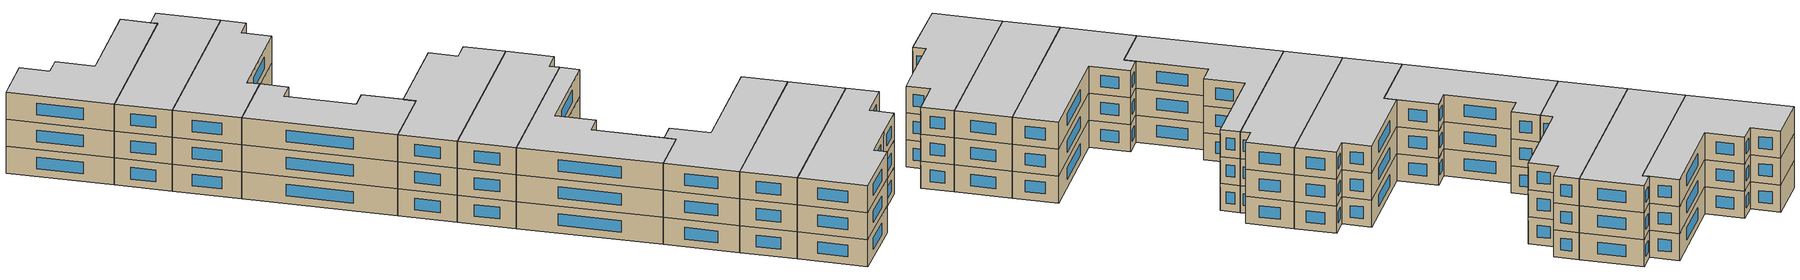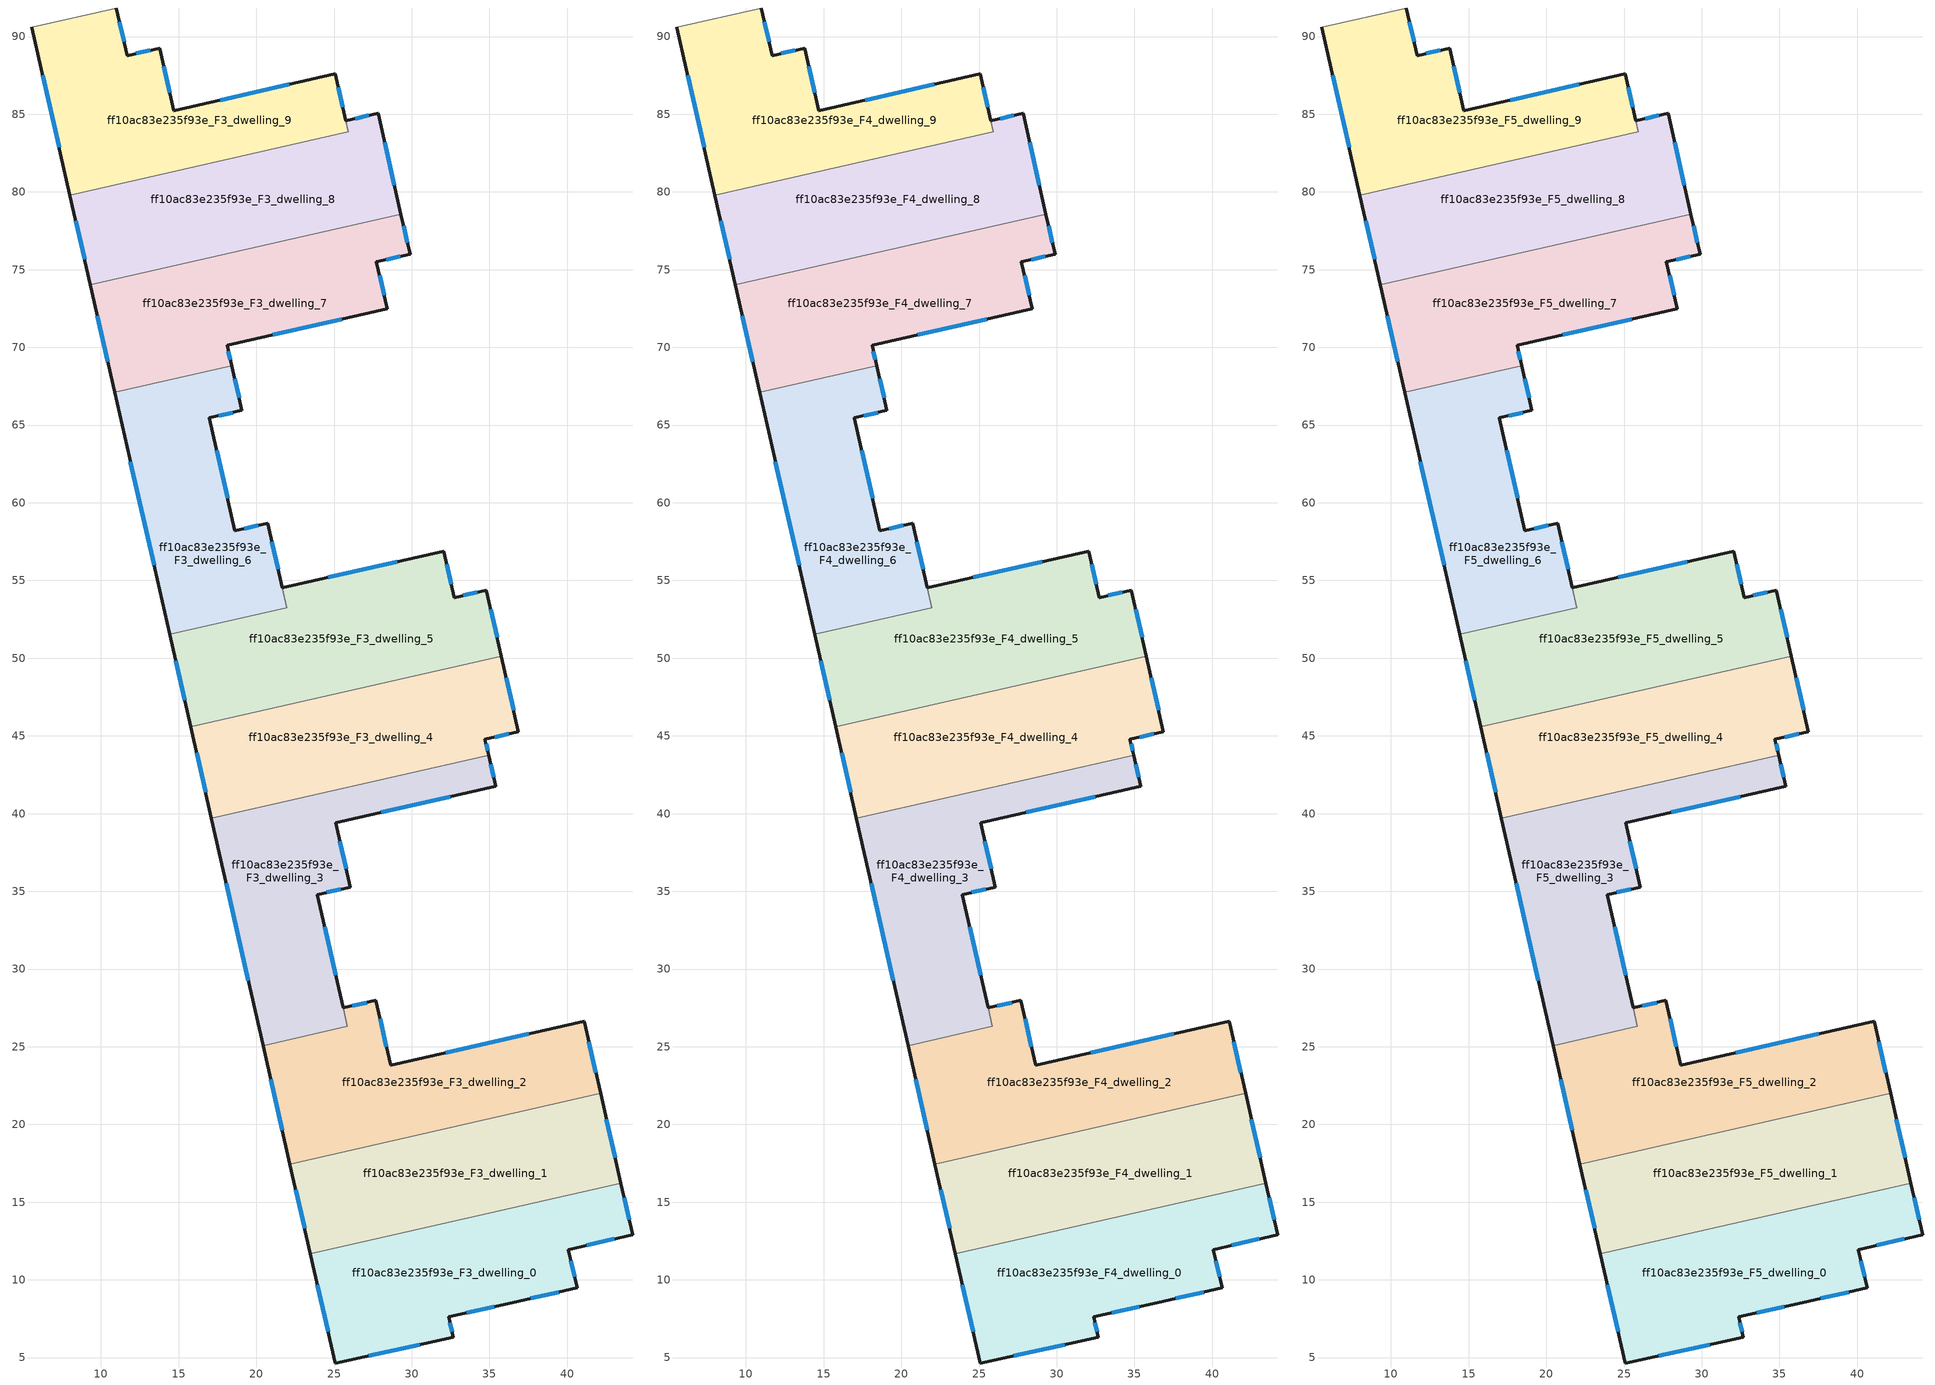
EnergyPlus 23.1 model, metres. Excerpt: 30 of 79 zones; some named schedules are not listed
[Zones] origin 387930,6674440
ff10ac83e235f93e_F3_dwelling_0
 floor to ff10ac83e235f93e_F2_dwelling_0 (EU_floor_Construction): 43.46,16.22 44.22,12.91 40.09,11.95 40.65,9.48 36.48,8.54 32.37,7.62 32.68,6.3 25.07,4.65 23.48,11.68 z9
 wall outside (EU_wall_Construction): 23.48,11.68 25.07,4.65 32.68,6.3 32.37,7.62 36.48,8.54 40.65,9.48 40.09,11.95 44.22,12.91 43.46,16.22 z9:12
 wall to ff10ac83e235f93e_F3_dwelling_1 (EU_wall_Construction): 43.46,16.22 23.48,11.68 z9:12
 window (EU_Window_Construction): 37.67,8.81 39.46,9.21 / 33.54,7.88 35.3,8.28 / 32.59,6.68 32.46,7.25 / 27.25,5.12 30.51,5.83 / 23.93,9.68 24.62,6.66 / 44,13.86 43.68,15.28 / 41.27,12.22 43.04,12.63 / 40.49,10.19 40.25,11.24 z9.86:11.14
ff10ac83e235f93e_F3_dwelling_1
 floor to ff10ac83e235f93e_F2_dwelling_1 (EU_floor_Construction): 42.15,21.99 43.46,16.22 23.48,11.68 22.17,17.46 z9
 wall outside (EU_wall_Construction): 43.46,16.22 42.15,21.99 / 22.17,17.46 23.48,11.68 z9:12
 wall to ff10ac83e235f93e_F3_dwelling_2 (EU_wall_Construction): 42.15,21.99 22.17,17.46 z9:12
 window (EU_Window_Construction): 43.09,17.87 42.53,20.35 / 22.54,15.81 23.1,13.33 z9.86:11.14
ff10ac83e235f93e_F3_dwelling_2
 floor to ff10ac83e235f93e_F2_dwelling_2 (EU_floor_Construction): 41.1,26.64 42.15,21.99 22.17,17.46 20.43,25.08 25.85,26.31 25.58,27.5 27.7,27.98 28.64,23.82 z9
 wall outside (EU_wall_Construction): 20.43,25.08 22.17,17.46 / 42.15,21.99 41.1,26.64 28.64,23.82 27.7,27.98 25.58,27.5 z9:12
 wall to ff10ac83e235f93e_F3_dwelling_3 (EU_wall_Construction): 25.58,27.5 25.85,26.31 20.43,25.08 z9:12
 window (EU_Window_Construction): 20.93,22.9 21.67,19.63 / 27.09,27.85 26.18,27.64 / 28.37,25.01 27.97,26.79 / 37.54,25.84 32.2,24.62 / 41.85,23.32 41.4,25.32 z9.86:11.14
ff10ac83e235f93e_F3_dwelling_3
 floor to ff10ac83e235f93e_F2_dwelling_3 (EU_floor_Construction): 34.95,43.76 35.41,41.77 25.1,39.42 26.04,35.26 23.93,34.79 25.85,26.31 20.43,25.08 17.11,39.71 z9
 wall outside (EU_wall_Construction): 17.11,39.71 20.43,25.08 / 25.58,27.51 23.93,34.79 26.04,35.26 25.1,39.42 35.41,41.77 34.95,43.76 z9:12
 wall to ff10ac83e235f93e_F3_dwelling_4 (EU_wall_Construction): 34.95,43.76 17.11,39.71 z9:12
 window (EU_Window_Construction): 18.06,35.53 19.49,29.26 / 35.28,42.33 35.08,43.19 / 28.04,40.09 32.46,41.1 / 25.77,36.45 25.37,38.24 / 24.53,34.92 25.44,35.13 / 25.11,29.59 24.4,32.71 z9.86:11.14
ff10ac83e235f93e_F3_dwelling_4
 floor to ff10ac83e235f93e_F2_dwelling_4 (EU_floor_Construction): 35.76,50.13 36.86,45.28 34.71,44.79 34.95,43.76 17.11,39.71 15.78,45.59 z9
 wall outside (EU_wall_Construction): 15.78,45.59 17.11,39.71 / 34.95,43.76 34.71,44.79 36.86,45.28 35.76,50.13 z9:12
 wall to ff10ac83e235f93e_F3_dwelling_5 (EU_wall_Construction): 35.76,50.13 15.78,45.59 z9:12
 window (EU_Window_Construction): 16.16,43.91 16.73,41.39 / 36.55,46.66 36.08,48.74 / 35.33,44.93 36.25,45.14 / 34.88,44.05 34.78,44.49 z9.86:11.14
ff10ac83e235f93e_F3_dwelling_5
 floor to ff10ac83e235f93e_F2_dwelling_5 (EU_floor_Construction): 34.8,54.37 35.76,50.13 15.78,45.59 14.43,51.53 21.96,53.25 21.67,54.53 32.04,56.88 32.72,53.9 z9
 wall outside (EU_wall_Construction): 14.43,51.53 15.78,45.59 / 35.76,50.13 34.8,54.37 32.72,53.9 32.04,56.88 21.67,54.53 z9:12
 wall to ff10ac83e235f93e_F3_dwelling_6 (EU_wall_Construction): 21.67,54.53 21.96,53.25 / 21.95,53.24 14.43,51.53 z9:12
 window (EU_Window_Construction): 14.81,49.83 15.39,47.29 / 29.08,56.21 24.63,55.2 / 32.53,54.75 32.24,56.03 / 34.21,54.23 33.31,54.04 / 35.49,51.34 35.08,53.16 z9.86:11.14
ff10ac83e235f93e_F3_dwelling_6
 floor to ff10ac83e235f93e_F2_dwelling_6 (EU_floor_Construction): 18.42,68.81 19.07,65.94 16.98,65.47 18.62,58.21 20.72,58.68 21.95,53.24 14.43,51.53 10.89,67.1 z9
 wall outside (EU_wall_Construction): 10.89,67.1 14.43,51.53 / 21.67,54.53 20.72,58.68 18.62,58.21 16.98,65.47 19.07,65.94 18.42,68.81 z9:12
 wall to ff10ac83e235f93e_F3_dwelling_7 (EU_wall_Construction): 18.42,68.81 10.89,67.1 z9:12
 window (EU_Window_Construction): 11.9,62.65 13.42,55.98 / 18.89,66.76 18.61,67.99 / 17.58,65.6 18.48,65.8 / 18.16,60.28 17.45,63.39 / 20.12,58.55 19.22,58.34 / 21.4,55.72 20.99,57.5 z9.86:11.14
ff10ac83e235f93e_F3_dwelling_7
 floor to ff10ac83e235f93e_F2_dwelling_7 (EU_floor_Construction): 29.31,78.56 29.89,75.99 27.73,75.5 28.42,72.47 18.12,70.13 18.42,68.81 10.89,67.1 9.32,74.02 z9
 wall outside (EU_wall_Construction): 18.42,68.81 18.12,70.13 28.42,72.47 27.73,75.5 29.89,75.99 29.31,78.56 / 9.32,74.02 10.89,67.1 z9:12
 wall to ff10ac83e235f93e_F3_dwelling_8 (EU_wall_Construction): 29.31,78.56 9.32,74.02 z9:12
 window (EU_Window_Construction): 21.07,70.8 25.48,71.81 / 18.34,69.19 18.21,69.76 / 9.77,72.04 10.44,69.08 / 29.72,76.72 29.47,77.82 / 28.35,75.64 29.27,75.85 / 28.23,73.34 27.93,74.64 z9.86:11.14
ff10ac83e235f93e_F3_dwelling_8
 floor to ff10ac83e235f93e_F2_dwelling_8 (EU_floor_Construction): 27.83,85.05 29.31,78.56 9.32,74.02 8.01,79.79 25.93,83.86 25.77,84.59 z9
 wall outside (EU_wall_Construction): 29.31,78.56 27.83,85.05 25.77,84.59 / 8.01,79.79 9.32,74.02 z9:12
 wall to ff10ac83e235f93e_F3_dwelling_9 (EU_wall_Construction): 25.77,84.59 25.93,83.86 8.01,79.79 z9:12
 window (EU_Window_Construction): 27.24,84.92 26.36,84.72 / 28.88,80.42 28.25,83.2 / 8.38,78.14 8.94,75.67 z9.86:11.14
ff10ac83e235f93e_F3_dwelling_9
 floor to ff10ac83e235f93e_F2_dwelling_9 (EU_floor_Construction): 25.09,87.6 25.92,83.86 8.01,79.79 5.55,90.6 10.99,91.84 11.69,88.78 13.78,89.24 14.69,85.24 z9
 wall outside (EU_wall_Construction): 5.55,90.6 8.01,79.79 / 25.76,84.6 25.09,87.6 14.69,85.24 13.78,89.24 11.69,88.78 10.99,91.84 z9:12
 wall adiabatic (EU_wall_Construction): 10.99,91.84 5.55,90.6 z9:12
 window (EU_Window_Construction): 6.26,87.51 7.31,82.88 / 11.49,89.65 11.19,90.96 / 13.18,89.11 12.29,88.91 / 14.43,86.38 14.04,88.1 / 22.12,86.92 17.66,85.91 / 25.57,85.45 25.28,86.74 z9.86:11.14
ff10ac83e235f93e_F4_dwelling_0
 floor to ff10ac83e235f93e_F3_dwelling_0 (EU_floor_Construction): 43.46,16.22 44.22,12.91 40.09,11.95 40.65,9.48 36.48,8.54 32.37,7.62 32.68,6.3 25.07,4.65 23.48,11.68 z12
 wall outside (EU_wall_Construction): 23.48,11.68 25.07,4.65 32.68,6.3 32.37,7.62 36.48,8.54 40.65,9.48 40.09,11.95 44.22,12.91 43.46,16.22 z12:15
 wall to ff10ac83e235f93e_F4_dwelling_1 (EU_wall_Construction): 43.46,16.22 23.48,11.68 z12:15
 window (EU_Window_Construction): 37.67,8.81 39.46,9.21 / 33.54,7.88 35.3,8.28 / 32.59,6.68 32.46,7.25 / 27.25,5.12 30.51,5.83 / 23.93,9.68 24.62,6.66 / 44,13.86 43.68,15.28 / 41.27,12.22 43.04,12.63 / 40.49,10.19 40.25,11.24 z12.86:14.14
ff10ac83e235f93e_F4_dwelling_1
 floor to ff10ac83e235f93e_F3_dwelling_1 (EU_floor_Construction): 42.15,21.99 43.46,16.22 23.48,11.68 22.17,17.46 z12
 wall outside (EU_wall_Construction): 43.46,16.22 42.15,21.99 / 22.17,17.46 23.48,11.68 z12:15
 wall to ff10ac83e235f93e_F4_dwelling_2 (EU_wall_Construction): 42.15,21.99 22.17,17.46 z12:15
 window (EU_Window_Construction): 43.09,17.87 42.53,20.35 / 22.54,15.81 23.1,13.33 z12.86:14.14
ff10ac83e235f93e_F4_dwelling_2
 floor to ff10ac83e235f93e_F3_dwelling_2 (EU_floor_Construction): 41.1,26.64 42.15,21.99 22.17,17.46 20.43,25.08 25.85,26.31 25.58,27.5 27.7,27.98 28.64,23.82 z12
 wall outside (EU_wall_Construction): 20.43,25.08 22.17,17.46 / 42.15,21.99 41.1,26.64 28.64,23.82 27.7,27.98 25.58,27.5 z12:15
 wall to ff10ac83e235f93e_F4_dwelling_3 (EU_wall_Construction): 25.58,27.5 25.85,26.31 20.43,25.08 z12:15
 window (EU_Window_Construction): 20.93,22.9 21.67,19.63 / 27.09,27.85 26.18,27.64 / 28.37,25.01 27.97,26.79 / 37.54,25.84 32.2,24.62 / 41.85,23.32 41.4,25.32 z12.86:14.14
ff10ac83e235f93e_F4_dwelling_3
 floor to ff10ac83e235f93e_F3_dwelling_3 (EU_floor_Construction): 34.95,43.76 35.41,41.77 25.1,39.42 26.04,35.26 23.93,34.79 25.85,26.31 20.43,25.08 17.11,39.71 z12
 wall outside (EU_wall_Construction): 17.11,39.71 20.43,25.08 / 25.58,27.51 23.93,34.79 26.04,35.26 25.1,39.42 35.41,41.77 34.95,43.76 z12:15
 wall to ff10ac83e235f93e_F4_dwelling_4 (EU_wall_Construction): 34.95,43.76 17.11,39.71 z12:15
 window (EU_Window_Construction): 18.06,35.53 19.49,29.26 / 35.28,42.33 35.08,43.19 / 28.04,40.09 32.46,41.1 / 25.77,36.45 25.37,38.24 / 24.53,34.92 25.44,35.13 / 25.11,29.59 24.4,32.71 z12.86:14.14
ff10ac83e235f93e_F4_dwelling_4
 floor to ff10ac83e235f93e_F3_dwelling_4 (EU_floor_Construction): 35.76,50.13 36.86,45.28 34.71,44.79 34.95,43.76 17.11,39.71 15.78,45.59 z12
 wall outside (EU_wall_Construction): 15.78,45.59 17.11,39.71 / 34.95,43.76 34.71,44.79 36.86,45.28 35.76,50.13 z12:15
 wall to ff10ac83e235f93e_F4_dwelling_5 (EU_wall_Construction): 35.76,50.13 15.78,45.59 z12:15
 window (EU_Window_Construction): 16.16,43.91 16.73,41.39 / 36.55,46.66 36.08,48.74 / 35.33,44.93 36.25,45.14 / 34.88,44.05 34.78,44.49 z12.86:14.14
ff10ac83e235f93e_F4_dwelling_5
 floor to ff10ac83e235f93e_F3_dwelling_5 (EU_floor_Construction): 34.8,54.37 35.76,50.13 15.78,45.59 14.43,51.53 21.96,53.25 21.67,54.53 32.04,56.88 32.72,53.9 z12
 wall outside (EU_wall_Construction): 14.43,51.53 15.78,45.59 / 35.76,50.13 34.8,54.37 32.72,53.9 32.04,56.88 21.67,54.53 z12:15
 wall to ff10ac83e235f93e_F4_dwelling_6 (EU_wall_Construction): 21.67,54.53 21.96,53.25 / 21.95,53.24 14.43,51.53 z12:15
 window (EU_Window_Construction): 14.81,49.83 15.39,47.29 / 29.08,56.21 24.63,55.2 / 32.53,54.75 32.24,56.03 / 34.21,54.23 33.31,54.04 / 35.49,51.34 35.08,53.16 z12.86:14.14
ff10ac83e235f93e_F4_dwelling_6
 floor to ff10ac83e235f93e_F3_dwelling_6 (EU_floor_Construction): 18.42,68.81 19.07,65.94 16.98,65.47 18.62,58.21 20.72,58.68 21.95,53.24 14.43,51.53 10.89,67.1 z12
 wall outside (EU_wall_Construction): 10.89,67.1 14.43,51.53 / 21.67,54.53 20.72,58.68 18.62,58.21 16.98,65.47 19.07,65.94 18.42,68.81 z12:15
 wall to ff10ac83e235f93e_F4_dwelling_7 (EU_wall_Construction): 18.42,68.81 10.89,67.1 z12:15
 window (EU_Window_Construction): 11.9,62.65 13.42,55.98 / 18.89,66.76 18.61,67.99 / 17.58,65.6 18.48,65.8 / 18.16,60.28 17.45,63.39 / 20.12,58.55 19.22,58.34 / 21.4,55.72 20.99,57.5 z12.86:14.14
ff10ac83e235f93e_F4_dwelling_7
 floor to ff10ac83e235f93e_F3_dwelling_7 (EU_floor_Construction): 29.31,78.56 29.89,75.99 27.73,75.5 28.42,72.47 18.12,70.13 18.42,68.81 10.89,67.1 9.32,74.02 z12
 wall outside (EU_wall_Construction): 18.42,68.81 18.12,70.13 28.42,72.47 27.73,75.5 29.89,75.99 29.31,78.56 / 9.32,74.02 10.89,67.1 z12:15
 wall to ff10ac83e235f93e_F4_dwelling_8 (EU_wall_Construction): 29.31,78.56 9.32,74.02 z12:15
 window (EU_Window_Construction): 21.07,70.8 25.48,71.81 / 18.34,69.19 18.21,69.76 / 9.77,72.04 10.44,69.08 / 29.72,76.72 29.47,77.82 / 28.35,75.64 29.27,75.85 / 28.23,73.34 27.93,74.64 z12.86:14.14
ff10ac83e235f93e_F4_dwelling_8
 floor to ff10ac83e235f93e_F3_dwelling_8 (EU_floor_Construction): 27.83,85.05 29.31,78.56 9.32,74.02 8.01,79.79 25.93,83.86 25.77,84.59 z12
 wall outside (EU_wall_Construction): 29.31,78.56 27.83,85.05 25.77,84.59 / 8.01,79.79 9.32,74.02 z12:15
 wall to ff10ac83e235f93e_F4_dwelling_9 (EU_wall_Construction): 25.77,84.59 25.93,83.86 8.01,79.79 z12:15
 window (EU_Window_Construction): 27.24,84.92 26.36,84.72 / 28.88,80.42 28.25,83.2 / 8.38,78.14 8.94,75.67 z12.86:14.14
ff10ac83e235f93e_F4_dwelling_9
 floor to ff10ac83e235f93e_F3_dwelling_9 (EU_floor_Construction): 25.09,87.6 25.92,83.86 8.01,79.79 5.55,90.6 10.99,91.84 11.69,88.78 13.78,89.24 14.69,85.24 z12
 wall outside (EU_wall_Construction): 5.55,90.6 8.01,79.79 / 25.76,84.6 25.09,87.6 14.69,85.24 13.78,89.24 11.69,88.78 10.99,91.84 z12:15
 wall adiabatic (EU_wall_Construction): 10.99,91.84 5.55,90.6 z12:15
 window (EU_Window_Construction): 6.26,87.51 7.31,82.88 / 11.49,89.65 11.19,90.96 / 13.18,89.11 12.29,88.91 / 14.43,86.38 14.04,88.1 / 22.12,86.92 17.66,85.91 / 25.57,85.45 25.28,86.74 z12.86:14.14
ff10ac83e235f93e_F5_dwelling_0
 floor to ff10ac83e235f93e_F4_dwelling_0 (EU_floor_Construction): 43.46,16.22 44.22,12.91 40.09,11.95 40.65,9.48 36.48,8.54 32.37,7.62 32.68,6.3 25.07,4.65 23.48,11.68 z15
 wall outside (EU_wall_Construction): 23.48,11.68 25.07,4.65 32.68,6.3 32.37,7.62 36.48,8.54 40.65,9.48 40.09,11.95 44.22,12.91 43.46,16.22 z15:18
 wall to ff10ac83e235f93e_F5_dwelling_1 (EU_wall_Construction): 43.46,16.22 23.48,11.68 z15:18
 window (EU_Window_Construction): 37.67,8.81 39.46,9.21 / 33.54,7.88 35.3,8.28 / 32.59,6.68 32.46,7.25 / 27.25,5.12 30.51,5.83 / 23.93,9.68 24.62,6.66 / 44,13.86 43.68,15.28 / 41.27,12.22 43.04,12.63 / 40.49,10.19 40.25,11.24 z15.86:17.14
 ceiling to ff10ac83e235f93e_F6_dwelling_0 (EU_floor_Construction): 40.65,9.48 40.09,11.95 44.22,12.91 43.46,16.22 23.48,11.68 25.07,4.65 32.68,6.3 32.37,7.62 36.48,8.54 z18
ff10ac83e235f93e_F5_dwelling_1
 floor to ff10ac83e235f93e_F4_dwelling_1 (EU_floor_Construction): 42.15,21.99 43.46,16.22 23.48,11.68 22.17,17.46 z15
 wall outside (EU_wall_Construction): 43.46,16.22 42.15,21.99 / 22.17,17.46 23.48,11.68 z15:18
 wall to ff10ac83e235f93e_F5_dwelling_2 (EU_wall_Construction): 42.15,21.99 22.17,17.46 z15:18
 window (EU_Window_Construction): 43.09,17.87 42.53,20.35 / 22.54,15.81 23.1,13.33 z15.86:17.14
 ceiling to ff10ac83e235f93e_F6_dwelling_1 (EU_floor_Construction): 43.46,16.22 42.15,21.99 22.17,17.46 23.48,11.68 z18
ff10ac83e235f93e_F5_dwelling_2
 floor to ff10ac83e235f93e_F4_dwelling_2 (EU_floor_Construction): 41.1,26.64 42.15,21.99 22.17,17.46 20.43,25.08 25.85,26.31 25.58,27.5 27.7,27.98 28.64,23.82 z15
 wall outside (EU_wall_Construction): 20.43,25.08 22.17,17.46 / 42.15,21.99 41.1,26.64 28.64,23.82 27.7,27.98 25.58,27.5 z15:18
 wall to ff10ac83e235f93e_F5_dwelling_3 (EU_wall_Construction): 25.58,27.5 25.85,26.31 20.43,25.08 z15:18
 window (EU_Window_Construction): 20.93,22.9 21.67,19.63 / 27.09,27.85 26.18,27.64 / 28.37,25.01 27.97,26.79 / 37.54,25.84 32.2,24.62 / 41.85,23.32 41.4,25.32 z15.86:17.14
 ceiling to ff10ac83e235f93e_F6_dwelling_2 (EU_floor_Construction): 42.15,21.99 41.1,26.64 28.64,23.82 27.7,27.98 25.58,27.5 25.85,26.31 20.43,25.08 22.17,17.46 z18
ff10ac83e235f93e_F5_dwelling_3
 floor to ff10ac83e235f93e_F4_dwelling_3 (EU_floor_Construction): 34.95,43.76 35.41,41.77 25.1,39.42 26.04,35.26 23.93,34.79 25.85,26.31 20.43,25.08 17.11,39.71 z15
 wall outside (EU_wall_Construction): 17.11,39.71 20.43,25.08 / 25.58,27.51 23.93,34.79 26.04,35.26 25.1,39.42 35.41,41.77 34.95,43.76 z15:18
 wall to ff10ac83e235f93e_F5_dwelling_4 (EU_wall_Construction): 34.95,43.76 17.11,39.71 z15:18
 window (EU_Window_Construction): 18.06,35.53 19.49,29.26 / 35.28,42.33 35.08,43.19 / 28.04,40.09 32.46,41.1 / 25.77,36.45 25.37,38.24 / 24.53,34.92 25.44,35.13 / 25.11,29.59 24.4,32.71 z15.86:17.14
 ceiling to ff10ac83e235f93e_F6_dwelling_3 (EU_floor_Construction): 25.85,26.31 23.93,34.79 26.04,35.26 25.1,39.42 35.41,41.77 34.95,43.76 17.11,39.71 20.43,25.08 z18
ff10ac83e235f93e_F5_dwelling_4
 floor to ff10ac83e235f93e_F4_dwelling_4 (EU_floor_Construction): 35.76,50.13 36.86,45.28 34.71,44.79 34.95,43.76 17.11,39.71 15.78,45.59 z15
 wall outside (EU_wall_Construction): 15.78,45.59 17.11,39.71 / 34.95,43.76 34.71,44.79 36.86,45.28 35.76,50.13 z15:18
 wall to ff10ac83e235f93e_F5_dwelling_5 (EU_wall_Construction): 35.76,50.13 15.78,45.59 z15:18
 window (EU_Window_Construction): 16.16,43.91 16.73,41.39 / 36.55,46.66 36.08,48.74 / 35.33,44.93 36.25,45.14 / 34.88,44.05 34.78,44.49 z15.86:17.14
 ceiling to ff10ac83e235f93e_F6_dwelling_4 (EU_floor_Construction): 34.95,43.76 34.71,44.79 36.86,45.28 35.76,50.13 15.78,45.59 17.11,39.71 z18
ff10ac83e235f93e_F5_dwelling_5
 floor to ff10ac83e235f93e_F4_dwelling_5 (EU_floor_Construction): 34.8,54.37 35.76,50.13 15.78,45.59 14.43,51.53 21.96,53.25 21.67,54.53 32.04,56.88 32.72,53.9 z15
 wall outside (EU_wall_Construction): 14.43,51.53 15.78,45.59 / 35.76,50.13 34.8,54.37 32.72,53.9 32.04,56.88 21.67,54.53 z15:18
 wall to ff10ac83e235f93e_F5_dwelling_6 (EU_wall_Construction): 21.67,54.53 21.96,53.25 / 21.95,53.24 14.43,51.53 z15:18
 window (EU_Window_Construction): 14.81,49.83 15.39,47.29 / 29.08,56.21 24.63,55.2 / 32.53,54.75 32.24,56.03 / 34.21,54.23 33.31,54.04 / 35.49,51.34 35.08,53.16 z15.86:17.14
 ceiling to ff10ac83e235f93e_F6_dwelling_5 (EU_floor_Construction): 35.76,50.13 34.8,54.37 32.72,53.9 32.04,56.88 21.67,54.53 21.96,53.25 14.43,51.53 15.78,45.59 z18
ff10ac83e235f93e_F5_dwelling_6
 floor to ff10ac83e235f93e_F4_dwelling_6 (EU_floor_Construction): 18.42,68.81 19.07,65.94 16.98,65.47 18.62,58.21 20.72,58.68 21.95,53.24 14.43,51.53 10.89,67.1 z15
 wall outside (EU_wall_Construction): 10.89,67.1 14.43,51.53 / 21.67,54.53 20.72,58.68 18.62,58.21 16.98,65.47 19.07,65.94 18.42,68.81 z15:18
 wall to ff10ac83e235f93e_F5_dwelling_7 (EU_wall_Construction): 18.42,68.81 10.89,67.1 z15:18
 window (EU_Window_Construction): 11.9,62.65 13.42,55.98 / 18.89,66.76 18.61,67.99 / 17.58,65.6 18.48,65.8 / 18.16,60.28 17.45,63.39 / 20.12,58.55 19.22,58.34 / 21.4,55.72 20.99,57.5 z15.86:17.14
 ceiling to ff10ac83e235f93e_F6_dwelling_6 (EU_floor_Construction): 21.95,53.24 20.72,58.68 18.62,58.21 16.98,65.47 19.07,65.94 18.42,68.81 10.89,67.1 14.43,51.53 z18
ff10ac83e235f93e_F5_dwelling_7
 floor to ff10ac83e235f93e_F4_dwelling_7 (EU_floor_Construction): 29.31,78.56 29.89,75.99 27.73,75.5 28.42,72.47 18.12,70.13 18.42,68.81 10.89,67.1 9.32,74.02 z15
 wall outside (EU_wall_Construction): 18.42,68.81 18.12,70.13 28.42,72.47 27.73,75.5 29.89,75.99 29.31,78.56 / 9.32,74.02 10.89,67.1 z15:18
 wall to ff10ac83e235f93e_F5_dwelling_8 (EU_wall_Construction): 29.31,78.56 9.32,74.02 z15:18
 window (EU_Window_Construction): 21.07,70.8 25.48,71.81 / 18.34,69.19 18.21,69.76 / 9.77,72.04 10.44,69.08 / 29.72,76.72 29.47,77.82 / 28.35,75.64 29.27,75.85 / 28.23,73.34 27.93,74.64 z15.86:17.14
 ceiling to ff10ac83e235f93e_F6_dwelling_7 (EU_floor_Construction): 28.42,72.47 27.73,75.5 29.89,75.99 29.31,78.56 9.32,74.02 10.89,67.1 18.42,68.81 18.12,70.13 z18
ff10ac83e235f93e_F5_dwelling_8
 floor to ff10ac83e235f93e_F4_dwelling_8 (EU_floor_Construction): 27.83,85.05 29.31,78.56 9.32,74.02 8.01,79.79 25.93,83.86 25.77,84.59 z15
 wall outside (EU_wall_Construction): 29.31,78.56 27.83,85.05 25.77,84.59 / 8.01,79.79 9.32,74.02 z15:18
 wall to ff10ac83e235f93e_F5_dwelling_9 (EU_wall_Construction): 25.77,84.59 25.93,83.86 8.01,79.79 z15:18
 window (EU_Window_Construction): 27.24,84.92 26.36,84.72 / 28.88,80.42 28.25,83.2 / 8.38,78.14 8.94,75.67 z15.86:17.14
 ceiling to ff10ac83e235f93e_F6_dwelling_8 (EU_floor_Construction): 29.31,78.56 27.83,85.05 25.77,84.59 25.93,83.86 8.01,79.79 9.32,74.02 z18
ff10ac83e235f93e_F5_dwelling_9
 floor to ff10ac83e235f93e_F4_dwelling_9 (EU_floor_Construction): 25.09,87.6 25.92,83.86 8.01,79.79 5.55,90.6 10.99,91.84 11.69,88.78 13.78,89.24 14.69,85.24 z15
 wall outside (EU_wall_Construction): 5.55,90.6 8.01,79.79 / 25.76,84.6 25.09,87.6 14.69,85.24 13.78,89.24 11.69,88.78 10.99,91.84 z15:18
 wall adiabatic (EU_wall_Construction): 10.99,91.84 5.55,90.6 z15:18
 window (EU_Window_Construction): 6.26,87.51 7.31,82.88 / 11.49,89.65 11.19,90.96 / 13.18,89.11 12.29,88.91 / 14.43,86.38 14.04,88.1 / 22.12,86.92 17.66,85.91 / 25.57,85.45 25.28,86.74 z15.86:17.14
 ceiling to ff10ac83e235f93e_F6_dwelling_9 (EU_floor_Construction): 25.92,83.86 25.09,87.6 14.69,85.24 13.78,89.24 11.69,88.78 10.99,91.84 5.55,90.6 8.01,79.79 z18
[Building]
EU S2 Campaign: North Axis=0; Terrain=City; Solar Distribution=FullExterior
[Site:Location]
Helsinki-Vantaa.AP: Latitude=60.317; Longitude=24.963; Time Zone=2; Elevation=54.6
[SizingPeriod:WeatherFileDays]
AnnualSizingPeriod: Begin Month=1; Begin Day of Month=1; End Month=12; End Day of Month=31; Day of Week for Start Day=Monday; Use Weather File Daylight Saving Period=No; Use Weather File Rain and Snow Indicators=No
[MATERIAL]
EU_InternalMass_Material: Roughness=MediumRough; Thickness=0.1; Conductivity=1; Density=1800; Specific Heat=900; Thermal Absorptance=0.9; Solar Absorptance=0.7; Visible Absorptance=0.7
[MATERIAL:NOMASS] Roughness=MediumRough; Thermal Absorptance=0.9; Solar Absorptance=0.7; Visible Absorptance=0.7
Name | Thermal Resistance
EU_wall_NoMass | 5.91765
EU_floor_NoMass | 6.2875
[WINDOWMATERIAL:SIMPLEGLAZINGSYSTEM]
EU_Window_SimpleGlazing: UFactor=0.994035; Solar Heat Gain Coefficient=0.7; Visible Transmittance=0.7
[CONSTRUCTION]
EU_wall_Construction: EU_wall_NoMass
EU_floor_Construction: EU_floor_NoMass
EU_Window_Construction: EU_Window_SimpleGlazing
EU_InternalMass_Construction: EU_InternalMass_Material
[ZONE] Type=1; Multiplier=1; Ceiling Height=autocalculate; Floor Area=autocalculate; Part of Total Floor Area=Yes
Name | Volume
ff10ac83e235f93e_F3_dwelling_0; ff10ac83e235f93e_F4_dwelling_0; ff10ac83e235f93e_F5_dwelling_0 | 363.781
ff10ac83e235f93e_F3_dwelling_1; ff10ac83e235f93e_F4_dwelling_1; ff10ac83e235f93e_F5_dwelling_1 | 363.794
ff10ac83e235f93e_F3_dwelling_2; ff10ac83e235f93e_F4_dwelling_2; ff10ac83e235f93e_F5_dwelling_2 | 371.778
ff10ac83e235f93e_F3_dwelling_3; ff10ac83e235f93e_F4_dwelling_3; ff10ac83e235f93e_F5_dwelling_3 | 355.768
ff10ac83e235f93e_F3_dwelling_4; ff10ac83e235f93e_F4_dwelling_4; ff10ac83e235f93e_F5_dwelling_4 | 363.783
ff10ac83e235f93e_F3_dwelling_5; ff10ac83e235f93e_F4_dwelling_5; ff10ac83e235f93e_F5_dwelling_5 | 405.74
ff10ac83e235f93e_F3_dwelling_6; ff10ac83e235f93e_F4_dwelling_6; ff10ac83e235f93e_F5_dwelling_6 | 321.835
ff10ac83e235f93e_F3_dwelling_7; ff10ac83e235f93e_F4_dwelling_7; ff10ac83e235f93e_F5_dwelling_7 | 363.839
ff10ac83e235f93e_F3_dwelling_8; ff10ac83e235f93e_F4_dwelling_8; ff10ac83e235f93e_F5_dwelling_8 | 368.493
ff10ac83e235f93e_F3_dwelling_9; ff10ac83e235f93e_F4_dwelling_9; ff10ac83e235f93e_F5_dwelling_9 | 359.047
[INTERNALMASS] Construction=EU_InternalMass_Construction
Name | Zone or ZoneList | Surface Area
ff10ac83e235f93e_F3_dwelling_0_EU_InternalMass | ff10ac83e235f93e_F3_dwelling_0 | 121.261
ff10ac83e235f93e_F3_dwelling_1_EU_InternalMass | ff10ac83e235f93e_F3_dwelling_1 | 121.265
ff10ac83e235f93e_F3_dwelling_2_EU_InternalMass | ff10ac83e235f93e_F3_dwelling_2 | 123.925
ff10ac83e235f93e_F3_dwelling_3_EU_InternalMass | ff10ac83e235f93e_F3_dwelling_3 | 118.613
ff10ac83e235f93e_F3_dwelling_4_EU_InternalMass | ff10ac83e235f93e_F3_dwelling_4 | 121.261
ff10ac83e235f93e_F3_dwelling_5_EU_InternalMass | ff10ac83e235f93e_F3_dwelling_5 | 135.247
ff10ac83e235f93e_F3_dwelling_6_EU_InternalMass | ff10ac83e235f93e_F3_dwelling_6 | 107.293
ff10ac83e235f93e_F3_dwelling_7_EU_InternalMass | ff10ac83e235f93e_F3_dwelling_7 | 121.28
ff10ac83e235f93e_F3_dwelling_8_EU_InternalMass | ff10ac83e235f93e_F3_dwelling_8 | 122.83
ff10ac83e235f93e_F3_dwelling_9_EU_InternalMass | ff10ac83e235f93e_F3_dwelling_9 | 119.692
ff10ac83e235f93e_F4_dwelling_0_EU_InternalMass | ff10ac83e235f93e_F4_dwelling_0 | 121.261
ff10ac83e235f93e_F4_dwelling_1_EU_InternalMass | ff10ac83e235f93e_F4_dwelling_1 | 121.265
ff10ac83e235f93e_F4_dwelling_2_EU_InternalMass | ff10ac83e235f93e_F4_dwelling_2 | 123.925
ff10ac83e235f93e_F4_dwelling_3_EU_InternalMass | ff10ac83e235f93e_F4_dwelling_3 | 118.613
ff10ac83e235f93e_F4_dwelling_4_EU_InternalMass | ff10ac83e235f93e_F4_dwelling_4 | 121.261
ff10ac83e235f93e_F4_dwelling_5_EU_InternalMass | ff10ac83e235f93e_F4_dwelling_5 | 135.247
ff10ac83e235f93e_F4_dwelling_6_EU_InternalMass | ff10ac83e235f93e_F4_dwelling_6 | 107.293
ff10ac83e235f93e_F4_dwelling_7_EU_InternalMass | ff10ac83e235f93e_F4_dwelling_7 | 121.28
ff10ac83e235f93e_F4_dwelling_8_EU_InternalMass | ff10ac83e235f93e_F4_dwelling_8 | 122.83
ff10ac83e235f93e_F4_dwelling_9_EU_InternalMass | ff10ac83e235f93e_F4_dwelling_9 | 119.692
ff10ac83e235f93e_F5_dwelling_0_EU_InternalMass | ff10ac83e235f93e_F5_dwelling_0 | 121.261
ff10ac83e235f93e_F5_dwelling_1_EU_InternalMass | ff10ac83e235f93e_F5_dwelling_1 | 121.265
ff10ac83e235f93e_F5_dwelling_2_EU_InternalMass | ff10ac83e235f93e_F5_dwelling_2 | 123.925
ff10ac83e235f93e_F5_dwelling_3_EU_InternalMass | ff10ac83e235f93e_F5_dwelling_3 | 118.613
ff10ac83e235f93e_F5_dwelling_4_EU_InternalMass | ff10ac83e235f93e_F5_dwelling_4 | 121.261
ff10ac83e235f93e_F5_dwelling_5_EU_InternalMass | ff10ac83e235f93e_F5_dwelling_5 | 135.247
ff10ac83e235f93e_F5_dwelling_6_EU_InternalMass | ff10ac83e235f93e_F5_dwelling_6 | 107.293
ff10ac83e235f93e_F5_dwelling_7_EU_InternalMass | ff10ac83e235f93e_F5_dwelling_7 | 121.28
ff10ac83e235f93e_F5_dwelling_8_EU_InternalMass | ff10ac83e235f93e_F5_dwelling_8 | 122.83
ff10ac83e235f93e_F5_dwelling_9_EU_InternalMass | ff10ac83e235f93e_F5_dwelling_9 | 119.692
[OTHEREQUIPMENT] Fuel Type=Electricity; Design Level Calculation Method=Watts/Area; Power per Zone Floor Area=1; Fraction Latent=0; Fraction Radiant=0; Fraction Lost=0; Carbon Dioxide Generation Rate=0; EndUse Subcategory=EU_Step8_InternalGains
Name | Zone or ZoneList or Space or SpaceList | Schedule
EU_Step8_InternalGain_ff10ac83e235f93e_F3_dwelling_0_f000 | ff10ac83e235f93e_F3_dwelling_0 | EU_Step8_GainSchedule_ff10ac83e235f93e_F3_dwelling_0_f000
EU_Step8_InternalGain_ff10ac83e235f93e_F3_dwelling_1_f000 | ff10ac83e235f93e_F3_dwelling_1 | EU_Step8_GainSchedule_ff10ac83e235f93e_F3_dwelling_1_f000
EU_Step8_InternalGain_ff10ac83e235f93e_F3_dwelling_2_f000 | ff10ac83e235f93e_F3_dwelling_2 | EU_Step8_GainSchedule_ff10ac83e235f93e_F3_dwelling_2_f000
EU_Step8_InternalGain_ff10ac83e235f93e_F3_dwelling_3_f000 | ff10ac83e235f93e_F3_dwelling_3 | EU_Step8_GainSchedule_ff10ac83e235f93e_F3_dwelling_3_f000
EU_Step8_InternalGain_ff10ac83e235f93e_F3_dwelling_4_f000 | ff10ac83e235f93e_F3_dwelling_4 | EU_Step8_GainSchedule_ff10ac83e235f93e_F3_dwelling_4_f000
EU_Step8_InternalGain_ff10ac83e235f93e_F3_dwelling_5_f000 | ff10ac83e235f93e_F3_dwelling_5 | EU_Step8_GainSchedule_ff10ac83e235f93e_F3_dwelling_5_f000
EU_Step8_InternalGain_ff10ac83e235f93e_F3_dwelling_6_f000 | ff10ac83e235f93e_F3_dwelling_6 | EU_Step8_GainSchedule_ff10ac83e235f93e_F3_dwelling_6_f000
EU_Step8_InternalGain_ff10ac83e235f93e_F3_dwelling_7_f000 | ff10ac83e235f93e_F3_dwelling_7 | EU_Step8_GainSchedule_ff10ac83e235f93e_F3_dwelling_7_f000
EU_Step8_InternalGain_ff10ac83e235f93e_F3_dwelling_8_f000 | ff10ac83e235f93e_F3_dwelling_8 | EU_Step8_GainSchedule_ff10ac83e235f93e_F3_dwelling_8_f000
EU_Step8_InternalGain_ff10ac83e235f93e_F3_dwelling_9_f000 | ff10ac83e235f93e_F3_dwelling_9 | EU_Step8_GainSchedule_ff10ac83e235f93e_F3_dwelling_9_f000
EU_Step8_InternalGain_ff10ac83e235f93e_F4_dwelling_0_f000 | ff10ac83e235f93e_F4_dwelling_0 | EU_Step8_GainSchedule_ff10ac83e235f93e_F4_dwelling_0_f000
EU_Step8_InternalGain_ff10ac83e235f93e_F4_dwelling_1_f000 | ff10ac83e235f93e_F4_dwelling_1 | EU_Step8_GainSchedule_ff10ac83e235f93e_F4_dwelling_1_f000
EU_Step8_InternalGain_ff10ac83e235f93e_F4_dwelling_2_f000 | ff10ac83e235f93e_F4_dwelling_2 | EU_Step8_GainSchedule_ff10ac83e235f93e_F4_dwelling_2_f000
EU_Step8_InternalGain_ff10ac83e235f93e_F4_dwelling_3_f000 | ff10ac83e235f93e_F4_dwelling_3 | EU_Step8_GainSchedule_ff10ac83e235f93e_F4_dwelling_3_f000
EU_Step8_InternalGain_ff10ac83e235f93e_F4_dwelling_4_f000 | ff10ac83e235f93e_F4_dwelling_4 | EU_Step8_GainSchedule_ff10ac83e235f93e_F4_dwelling_4_f000
EU_Step8_InternalGain_ff10ac83e235f93e_F4_dwelling_5_f000 | ff10ac83e235f93e_F4_dwelling_5 | EU_Step8_GainSchedule_ff10ac83e235f93e_F4_dwelling_5_f000
EU_Step8_InternalGain_ff10ac83e235f93e_F4_dwelling_6_f000 | ff10ac83e235f93e_F4_dwelling_6 | EU_Step8_GainSchedule_ff10ac83e235f93e_F4_dwelling_6_f000
EU_Step8_InternalGain_ff10ac83e235f93e_F4_dwelling_7_f000 | ff10ac83e235f93e_F4_dwelling_7 | EU_Step8_GainSchedule_ff10ac83e235f93e_F4_dwelling_7_f000
EU_Step8_InternalGain_ff10ac83e235f93e_F4_dwelling_8_f000 | ff10ac83e235f93e_F4_dwelling_8 | EU_Step8_GainSchedule_ff10ac83e235f93e_F4_dwelling_8_f000
EU_Step8_InternalGain_ff10ac83e235f93e_F4_dwelling_9_f000 | ff10ac83e235f93e_F4_dwelling_9 | EU_Step8_GainSchedule_ff10ac83e235f93e_F4_dwelling_9_f000
EU_Step8_InternalGain_ff10ac83e235f93e_F5_dwelling_0_f000 | ff10ac83e235f93e_F5_dwelling_0 | EU_Step8_GainSchedule_ff10ac83e235f93e_F5_dwelling_0_f000
EU_Step8_InternalGain_ff10ac83e235f93e_F5_dwelling_1_f000 | ff10ac83e235f93e_F5_dwelling_1 | EU_Step8_GainSchedule_ff10ac83e235f93e_F5_dwelling_1_f000
EU_Step8_InternalGain_ff10ac83e235f93e_F5_dwelling_2_f000 | ff10ac83e235f93e_F5_dwelling_2 | EU_Step8_GainSchedule_ff10ac83e235f93e_F5_dwelling_2_f000
EU_Step8_InternalGain_ff10ac83e235f93e_F5_dwelling_3_f000 | ff10ac83e235f93e_F5_dwelling_3 | EU_Step8_GainSchedule_ff10ac83e235f93e_F5_dwelling_3_f000
EU_Step8_InternalGain_ff10ac83e235f93e_F5_dwelling_4_f000 | ff10ac83e235f93e_F5_dwelling_4 | EU_Step8_GainSchedule_ff10ac83e235f93e_F5_dwelling_4_f000
EU_Step8_InternalGain_ff10ac83e235f93e_F5_dwelling_5_f000 | ff10ac83e235f93e_F5_dwelling_5 | EU_Step8_GainSchedule_ff10ac83e235f93e_F5_dwelling_5_f000
EU_Step8_InternalGain_ff10ac83e235f93e_F5_dwelling_6_f000 | ff10ac83e235f93e_F5_dwelling_6 | EU_Step8_GainSchedule_ff10ac83e235f93e_F5_dwelling_6_f000
EU_Step8_InternalGain_ff10ac83e235f93e_F5_dwelling_7_f000 | ff10ac83e235f93e_F5_dwelling_7 | EU_Step8_GainSchedule_ff10ac83e235f93e_F5_dwelling_7_f000
EU_Step8_InternalGain_ff10ac83e235f93e_F5_dwelling_8_f000 | ff10ac83e235f93e_F5_dwelling_8 | EU_Step8_GainSchedule_ff10ac83e235f93e_F5_dwelling_8_f000
EU_Step8_InternalGain_ff10ac83e235f93e_F5_dwelling_9_f000 | ff10ac83e235f93e_F5_dwelling_9 | EU_Step8_GainSchedule_ff10ac83e235f93e_F5_dwelling_9_f000
[ZONEVENTILATION:DESIGNFLOWRATE] Schedule=EU_AlwaysOn; Design Flow Rate Calculation Method=AirChanges/Hour; Air Changes per Hour=0.596421; Ventilation Type=Natural; Fan Pressure Rise=0; Fan Total Efficiency=1; Constant Term Coefficient=1; Temperature Term Coefficient=0; Velocity Term Coefficient=0; Velocity Squared Term Coefficient=0; Minimum Indoor Temperature=-100; Maximum Indoor Temperature=100; Delta Temperature=-100; Minimum Outdoor Temperature=-100; Maximum Outdoor Temperature=100; Maximum Wind Speed=40
Name | Zone or ZoneList or Space or SpaceList
EU_ConstantAir_ff10ac83e235f93e_F3_dwelling_0 | ff10ac83e235f93e_F3_dwelling_0
EU_ConstantAir_ff10ac83e235f93e_F3_dwelling_1 | ff10ac83e235f93e_F3_dwelling_1
EU_ConstantAir_ff10ac83e235f93e_F3_dwelling_2 | ff10ac83e235f93e_F3_dwelling_2
EU_ConstantAir_ff10ac83e235f93e_F3_dwelling_3 | ff10ac83e235f93e_F3_dwelling_3
EU_ConstantAir_ff10ac83e235f93e_F3_dwelling_4 | ff10ac83e235f93e_F3_dwelling_4
EU_ConstantAir_ff10ac83e235f93e_F3_dwelling_5 | ff10ac83e235f93e_F3_dwelling_5
EU_ConstantAir_ff10ac83e235f93e_F3_dwelling_6 | ff10ac83e235f93e_F3_dwelling_6
EU_ConstantAir_ff10ac83e235f93e_F3_dwelling_7 | ff10ac83e235f93e_F3_dwelling_7
EU_ConstantAir_ff10ac83e235f93e_F3_dwelling_8 | ff10ac83e235f93e_F3_dwelling_8
EU_ConstantAir_ff10ac83e235f93e_F3_dwelling_9 | ff10ac83e235f93e_F3_dwelling_9
EU_ConstantAir_ff10ac83e235f93e_F4_dwelling_0 | ff10ac83e235f93e_F4_dwelling_0
EU_ConstantAir_ff10ac83e235f93e_F4_dwelling_1 | ff10ac83e235f93e_F4_dwelling_1
EU_ConstantAir_ff10ac83e235f93e_F4_dwelling_2 | ff10ac83e235f93e_F4_dwelling_2
EU_ConstantAir_ff10ac83e235f93e_F4_dwelling_3 | ff10ac83e235f93e_F4_dwelling_3
EU_ConstantAir_ff10ac83e235f93e_F4_dwelling_4 | ff10ac83e235f93e_F4_dwelling_4
EU_ConstantAir_ff10ac83e235f93e_F4_dwelling_5 | ff10ac83e235f93e_F4_dwelling_5
EU_ConstantAir_ff10ac83e235f93e_F4_dwelling_6 | ff10ac83e235f93e_F4_dwelling_6
EU_ConstantAir_ff10ac83e235f93e_F4_dwelling_7 | ff10ac83e235f93e_F4_dwelling_7
EU_ConstantAir_ff10ac83e235f93e_F4_dwelling_8 | ff10ac83e235f93e_F4_dwelling_8
EU_ConstantAir_ff10ac83e235f93e_F4_dwelling_9 | ff10ac83e235f93e_F4_dwelling_9
EU_ConstantAir_ff10ac83e235f93e_F5_dwelling_0 | ff10ac83e235f93e_F5_dwelling_0
EU_ConstantAir_ff10ac83e235f93e_F5_dwelling_1 | ff10ac83e235f93e_F5_dwelling_1
EU_ConstantAir_ff10ac83e235f93e_F5_dwelling_2 | ff10ac83e235f93e_F5_dwelling_2
EU_ConstantAir_ff10ac83e235f93e_F5_dwelling_3 | ff10ac83e235f93e_F5_dwelling_3
EU_ConstantAir_ff10ac83e235f93e_F5_dwelling_4 | ff10ac83e235f93e_F5_dwelling_4
EU_ConstantAir_ff10ac83e235f93e_F5_dwelling_5 | ff10ac83e235f93e_F5_dwelling_5
EU_ConstantAir_ff10ac83e235f93e_F5_dwelling_6 | ff10ac83e235f93e_F5_dwelling_6
EU_ConstantAir_ff10ac83e235f93e_F5_dwelling_7 | ff10ac83e235f93e_F5_dwelling_7
EU_ConstantAir_ff10ac83e235f93e_F5_dwelling_8 | ff10ac83e235f93e_F5_dwelling_8
EU_ConstantAir_ff10ac83e235f93e_F5_dwelling_9 | ff10ac83e235f93e_F5_dwelling_9
[HVACTEMPLATE:ZONE:IDEALLOADSAIRSYSTEM] System Availability Schedule=EU_AlwaysOn; Maximum Heating Supply Air Temperature=50; Minimum Cooling Supply Air Temperature=13; Maximum Heating Supply Air Humidity Ratio=0.0156; Minimum Cooling Supply Air Humidity Ratio=0.0077; Heating Limit=NoLimit; Cooling Limit=NoLimit; Heating Availability Schedule=EU_AlwaysOn; Cooling Availability Schedule=EU_CoolingOff; Dehumidification Control Type=ConstantSensibleHeatRatio; Cooling Sensible Heat Ratio=0.7; Dehumidification Setpoint=60; Humidification Control Type=None; Humidification Setpoint=30; Outdoor Air Method=None; Outdoor Air Flow Rate per Person=0.00944; Outdoor Air Flow Rate per Zone Floor Area=0; Outdoor Air Flow Rate per Zone=0; Demand Controlled Ventilation Type=None; Outdoor Air Economizer Type=NoEconomizer; Heat Recovery Type=None; Sensible Heat Recovery Effectiveness=0.7; Latent Heat Recovery Effectiveness=0.65
Name | Template Thermostat
ff10ac83e235f93e_F3_dwelling_0 | EU_HeatOnly_ff10ac83e235f93e_F3_dwelling_0
ff10ac83e235f93e_F3_dwelling_1 | EU_HeatOnly_ff10ac83e235f93e_F3_dwelling_1
ff10ac83e235f93e_F3_dwelling_2 | EU_HeatOnly_ff10ac83e235f93e_F3_dwelling_2
ff10ac83e235f93e_F3_dwelling_3 | EU_HeatOnly_ff10ac83e235f93e_F3_dwelling_3
ff10ac83e235f93e_F3_dwelling_4 | EU_HeatOnly_ff10ac83e235f93e_F3_dwelling_4
ff10ac83e235f93e_F3_dwelling_5 | EU_HeatOnly_ff10ac83e235f93e_F3_dwelling_5
ff10ac83e235f93e_F3_dwelling_6 | EU_HeatOnly_ff10ac83e235f93e_F3_dwelling_6
ff10ac83e235f93e_F3_dwelling_7 | EU_HeatOnly_ff10ac83e235f93e_F3_dwelling_7
ff10ac83e235f93e_F3_dwelling_8 | EU_HeatOnly_ff10ac83e235f93e_F3_dwelling_8
ff10ac83e235f93e_F3_dwelling_9 | EU_HeatOnly_ff10ac83e235f93e_F3_dwelling_9
ff10ac83e235f93e_F4_dwelling_0 | EU_HeatOnly_ff10ac83e235f93e_F4_dwelling_0
ff10ac83e235f93e_F4_dwelling_1 | EU_HeatOnly_ff10ac83e235f93e_F4_dwelling_1
ff10ac83e235f93e_F4_dwelling_2 | EU_HeatOnly_ff10ac83e235f93e_F4_dwelling_2
ff10ac83e235f93e_F4_dwelling_3 | EU_HeatOnly_ff10ac83e235f93e_F4_dwelling_3
ff10ac83e235f93e_F4_dwelling_4 | EU_HeatOnly_ff10ac83e235f93e_F4_dwelling_4
ff10ac83e235f93e_F4_dwelling_5 | EU_HeatOnly_ff10ac83e235f93e_F4_dwelling_5
ff10ac83e235f93e_F4_dwelling_6 | EU_HeatOnly_ff10ac83e235f93e_F4_dwelling_6
ff10ac83e235f93e_F4_dwelling_7 | EU_HeatOnly_ff10ac83e235f93e_F4_dwelling_7
ff10ac83e235f93e_F4_dwelling_8 | EU_HeatOnly_ff10ac83e235f93e_F4_dwelling_8
ff10ac83e235f93e_F4_dwelling_9 | EU_HeatOnly_ff10ac83e235f93e_F4_dwelling_9
ff10ac83e235f93e_F5_dwelling_0 | EU_HeatOnly_ff10ac83e235f93e_F5_dwelling_0
ff10ac83e235f93e_F5_dwelling_1 | EU_HeatOnly_ff10ac83e235f93e_F5_dwelling_1
ff10ac83e235f93e_F5_dwelling_2 | EU_HeatOnly_ff10ac83e235f93e_F5_dwelling_2
ff10ac83e235f93e_F5_dwelling_3 | EU_HeatOnly_ff10ac83e235f93e_F5_dwelling_3
ff10ac83e235f93e_F5_dwelling_4 | EU_HeatOnly_ff10ac83e235f93e_F5_dwelling_4
ff10ac83e235f93e_F5_dwelling_5 | EU_HeatOnly_ff10ac83e235f93e_F5_dwelling_5
ff10ac83e235f93e_F5_dwelling_6 | EU_HeatOnly_ff10ac83e235f93e_F5_dwelling_6
ff10ac83e235f93e_F5_dwelling_7 | EU_HeatOnly_ff10ac83e235f93e_F5_dwelling_7
ff10ac83e235f93e_F5_dwelling_8 | EU_HeatOnly_ff10ac83e235f93e_F5_dwelling_8
ff10ac83e235f93e_F5_dwelling_9 | EU_HeatOnly_ff10ac83e235f93e_F5_dwelling_9
[SIZING:ZONE] Zone Cooling Design Supply Air Temperature Input Method=SupplyAirTemperature; Zone Cooling Design Supply Air Temperature=13; Zone Heating Design Supply Air Temperature Input Method=SupplyAirTemperature; Zone Heating Design Supply Air Temperature=50; Zone Cooling Design Supply Air Humidity Ratio=0.008; Zone Heating Design Supply Air Humidity Ratio=0.008; Cooling Design Air Flow Method=DesignDay; Cooling Design Air Flow Rate=0; Cooling Minimum Air Flow per Zone Floor Area=0.000762; Cooling Minimum Air Flow=0; Cooling Minimum Air Flow Fraction=0.2; Heating Design Air Flow Method=DesignDay; Heating Design Air Flow Rate=0; Heating Maximum Air Flow per Zone Floor Area=0.002032; Heating Maximum Air Flow=0.141576; Heating Maximum Air Flow Fraction=0.3; Account for Dedicated Outdoor Air System=No; Dedicated Outdoor Air System Control Strategy=NeutralSupplyAir; Dedicated Outdoor Air Low Setpoint Temperature for Design=autosize; Dedicated Outdoor Air High Setpoint Temperature for Design=autosize; Zone Load Sizing Method=Sensible Load Only No Latent Load; Zone Latent Cooling Design Supply Air Humidity Ratio Input Method=HumidityRatioDifference; Zone Cooling Design Supply Air Humidity Ratio Difference=0.005; Zone Latent Heating Design Supply Air Humidity Ratio Input Method=HumidityRatioDifference; Zone Humidification Design Supply Air Humidity Ratio Difference=0.005
ff10ac83e235f93e_F3_dwelling_0; ff10ac83e235f93e_F3_dwelling_1; ff10ac83e235f93e_F3_dwelling_2; ff10ac83e235f93e_F3_dwelling_3; ff10ac83e235f93e_F3_dwelling_4; ff10ac83e235f93e_F3_dwelling_5; ff10ac83e235f93e_F3_dwelling_6; ff10ac83e235f93e_F3_dwelling_7; ff10ac83e235f93e_F3_dwelling_8; ff10ac83e235f93e_F3_dwelling_9; ff10ac83e235f93e_F4_dwelling_0; ff10ac83e235f93e_F4_dwelling_1; ff10ac83e235f93e_F4_dwelling_2; ff10ac83e235f93e_F4_dwelling_3; ff10ac83e235f93e_F4_dwelling_4; ff10ac83e235f93e_F4_dwelling_5; ff10ac83e235f93e_F4_dwelling_6; ff10ac83e235f93e_F4_dwelling_7; ff10ac83e235f93e_F4_dwelling_8; ff10ac83e235f93e_F4_dwelling_9; ff10ac83e235f93e_F5_dwelling_0; ff10ac83e235f93e_F5_dwelling_1; ff10ac83e235f93e_F5_dwelling_2; ff10ac83e235f93e_F5_dwelling_3; ff10ac83e235f93e_F5_dwelling_4; ff10ac83e235f93e_F5_dwelling_5; ff10ac83e235f93e_F5_dwelling_6; ff10ac83e235f93e_F5_dwelling_7; ff10ac83e235f93e_F5_dwelling_8; ff10ac83e235f93e_F5_dwelling_9
[SCHEDULE:FILE] Column Number=1; Rows to Skip at Top=0; Number of Hours of Data=8760; Column Separator=Comma; Interpolate to Timestep=No; Minutes per Item=60; Adjust Schedule for Daylight Savings=Yes
Name | File
EU_Step8_GainSchedule_ff10ac83e235f93e_F3_dwelling_0_f000 | ../../schedules/ff10ac83e235f93e/ff10ac83e235f93e_F3_dwelling_0_f000_gain.csv
EU_Step8_GainSchedule_ff10ac83e235f93e_F3_dwelling_1_f000 | ../../schedules/ff10ac83e235f93e/ff10ac83e235f93e_F3_dwelling_1_f000_gain.csv
EU_Step8_GainSchedule_ff10ac83e235f93e_F3_dwelling_2_f000 | ../../schedules/ff10ac83e235f93e/ff10ac83e235f93e_F3_dwelling_2_f000_gain.csv
EU_Step8_GainSchedule_ff10ac83e235f93e_F3_dwelling_3_f000 | ../../schedules/ff10ac83e235f93e/ff10ac83e235f93e_F3_dwelling_3_f000_gain.csv
EU_Step8_GainSchedule_ff10ac83e235f93e_F3_dwelling_4_f000 | ../../schedules/ff10ac83e235f93e/ff10ac83e235f93e_F3_dwelling_4_f000_gain.csv
EU_Step8_GainSchedule_ff10ac83e235f93e_F3_dwelling_5_f000 | ../../schedules/ff10ac83e235f93e/ff10ac83e235f93e_F3_dwelling_5_f000_gain.csv
EU_Step8_GainSchedule_ff10ac83e235f93e_F3_dwelling_6_f000 | ../../schedules/ff10ac83e235f93e/ff10ac83e235f93e_F3_dwelling_6_f000_gain.csv
EU_Step8_GainSchedule_ff10ac83e235f93e_F3_dwelling_7_f000 | ../../schedules/ff10ac83e235f93e/ff10ac83e235f93e_F3_dwelling_7_f000_gain.csv
EU_Step8_GainSchedule_ff10ac83e235f93e_F3_dwelling_8_f000 | ../../schedules/ff10ac83e235f93e/ff10ac83e235f93e_F3_dwelling_8_f000_gain.csv
EU_Step8_GainSchedule_ff10ac83e235f93e_F3_dwelling_9_f000 | ../../schedules/ff10ac83e235f93e/ff10ac83e235f93e_F3_dwelling_9_f000_gain.csv
EU_Step8_GainSchedule_ff10ac83e235f93e_F4_dwelling_0_f000 | ../../schedules/ff10ac83e235f93e/ff10ac83e235f93e_F4_dwelling_0_f000_gain.csv
